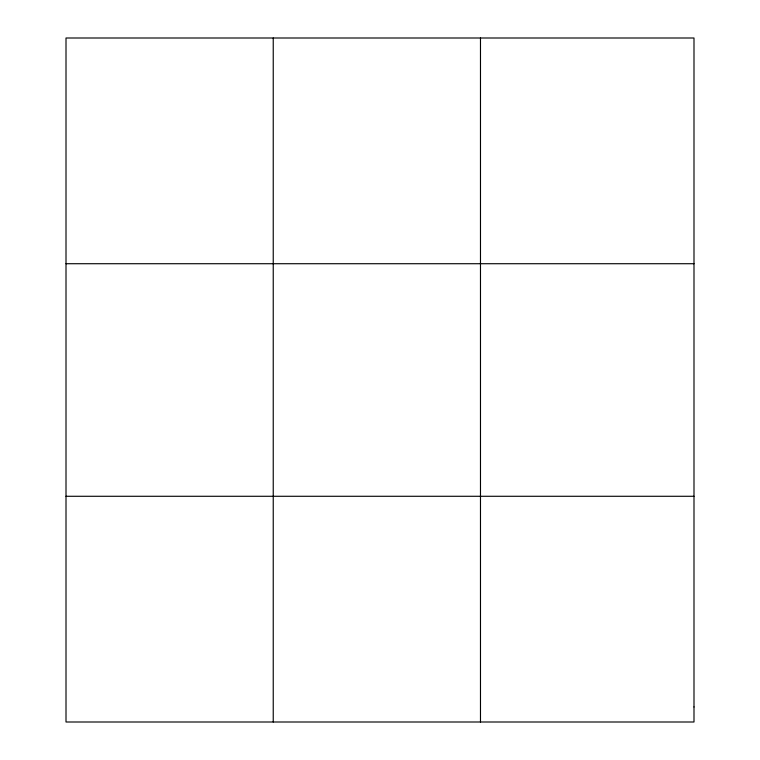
<?xml version="1.0" encoding="UTF-8"?>
<svg xmlns="http://www.w3.org/2000/svg" width="760" height="760" viewBox="0 0 760 760"><rect width="100%" height="100%" fill="white"/><g stroke="black" fill="none" stroke-linecap="round" stroke-linejoin="round"><path stroke-width="1.14" d="M66.006 263.72L693.994 263.72M66.006 496.28L693.994 496.28M480.481 38L480.481 722M273.239 38L273.239 722M693.994 706.952L693.994 722L66.006 722L66.006 38L693.994 38L693.994 706.952"/></g></svg>
